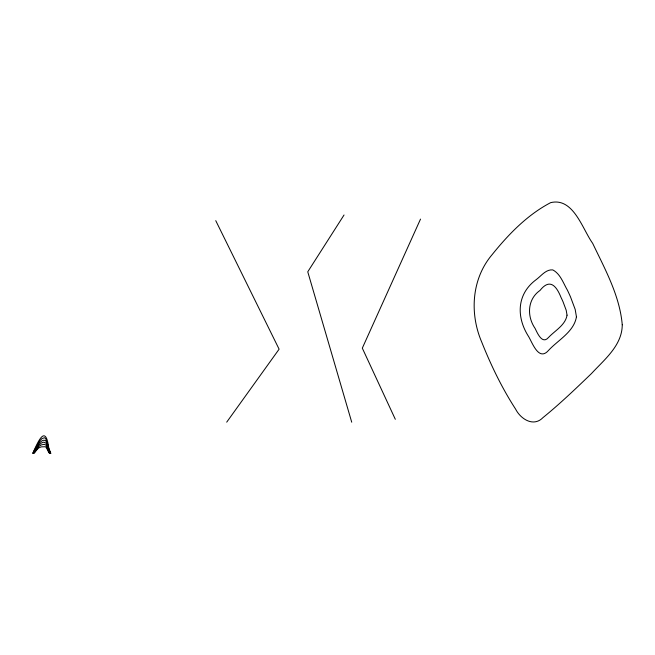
<?xml version="1.0" encoding="UTF-8"?>
<svg xmlns="http://www.w3.org/2000/svg" width="655" height="655" viewBox="0 0 655 655"><rect width="100%" height="100%" fill="white"/><g stroke="black" fill="none" stroke-linecap="round" stroke-linejoin="round"><path stroke-width="0.98" d="M420.518 219.098L362.313 348.149L395.317 419.29M344.039 214.996L307.76 271.8L351.727 422.205M226.704 422.164L279.104 349.18L215.757 220.653M567.042 315.178C565.404 325.191 554.924 330.595 548.464 337.538C542.225 344.743 537.419 333.141 535.127 328.45C526.751 316.398 527.275 299.294 540.039 290.411C549.807 278.031 556.406 285.891 560.991 297.354A115.313 115.313 0 0 1 563.112 301.963L566.198 310.249L567.042 315.178M576.441 316.807C573.993 331.798 558.306 339.888 548.653 350.269C538.909 361.658 532.572 343.285 528.683 336.678C516.279 317.405 516.484 294.291 536.044 279.75C541.096 276.082 545.885 269.156 552.812 269.917C560.418 273.913 563.275 283.124 567.394 290.14A172.56 172.56 0 0 1 570.562 297.043L575.188 309.438L576.441 316.807M622.25 324.782C622.201 345.488 604.328 359.603 591.49 373.538C575.745 388.669 559.943 403.84 542.987 417.603C533.506 427.387 520.61 419.028 515.591 409.088C501.943 388.03 490.963 365.253 481.679 341.976C469.488 313.442 471.551 278.858 492.134 254.639C508.444 234.367 527.398 214.758 550.667 202.641C573.502 197.155 582.451 229.201 592.66 243.324C605.04 269.254 619.736 295.667 622.25 324.782M33.61 451.36L32.75 453.424L39.398 441.314L42.035 438.539L44.679 437.712L45.915 439.046L49.019 449.51L50.82 453.424A70.175 70.175 0 0 1 48.716 447.57C45.629 425.062 38.907 439.734 33.61 451.36M34.093 451.803L33.372 453.424L38.596 445.343L41.339 443.042L43.721 442.133L45.989 443.042L48.273 449.264A74.064 74.064 0 0 0 49.886 453.424L50.198 453.424A61.766 61.766 0 0 1 48.462 448.871C46.628 432.447 37.818 442.976 34.093 451.803M34.649 452.056C32.185 456.813 37.949 447.218 39.587 447.586A8.466 8.466 0 0 1 41.462 446.857L45.629 446.726L47.389 449.649A58.066 58.066 0 0 0 48.666 452.294L49.575 453.424L46.145 445.179L44.229 444.311L41.396 444.884L38.76 446.538L34.649 452.056"/></g></svg>
